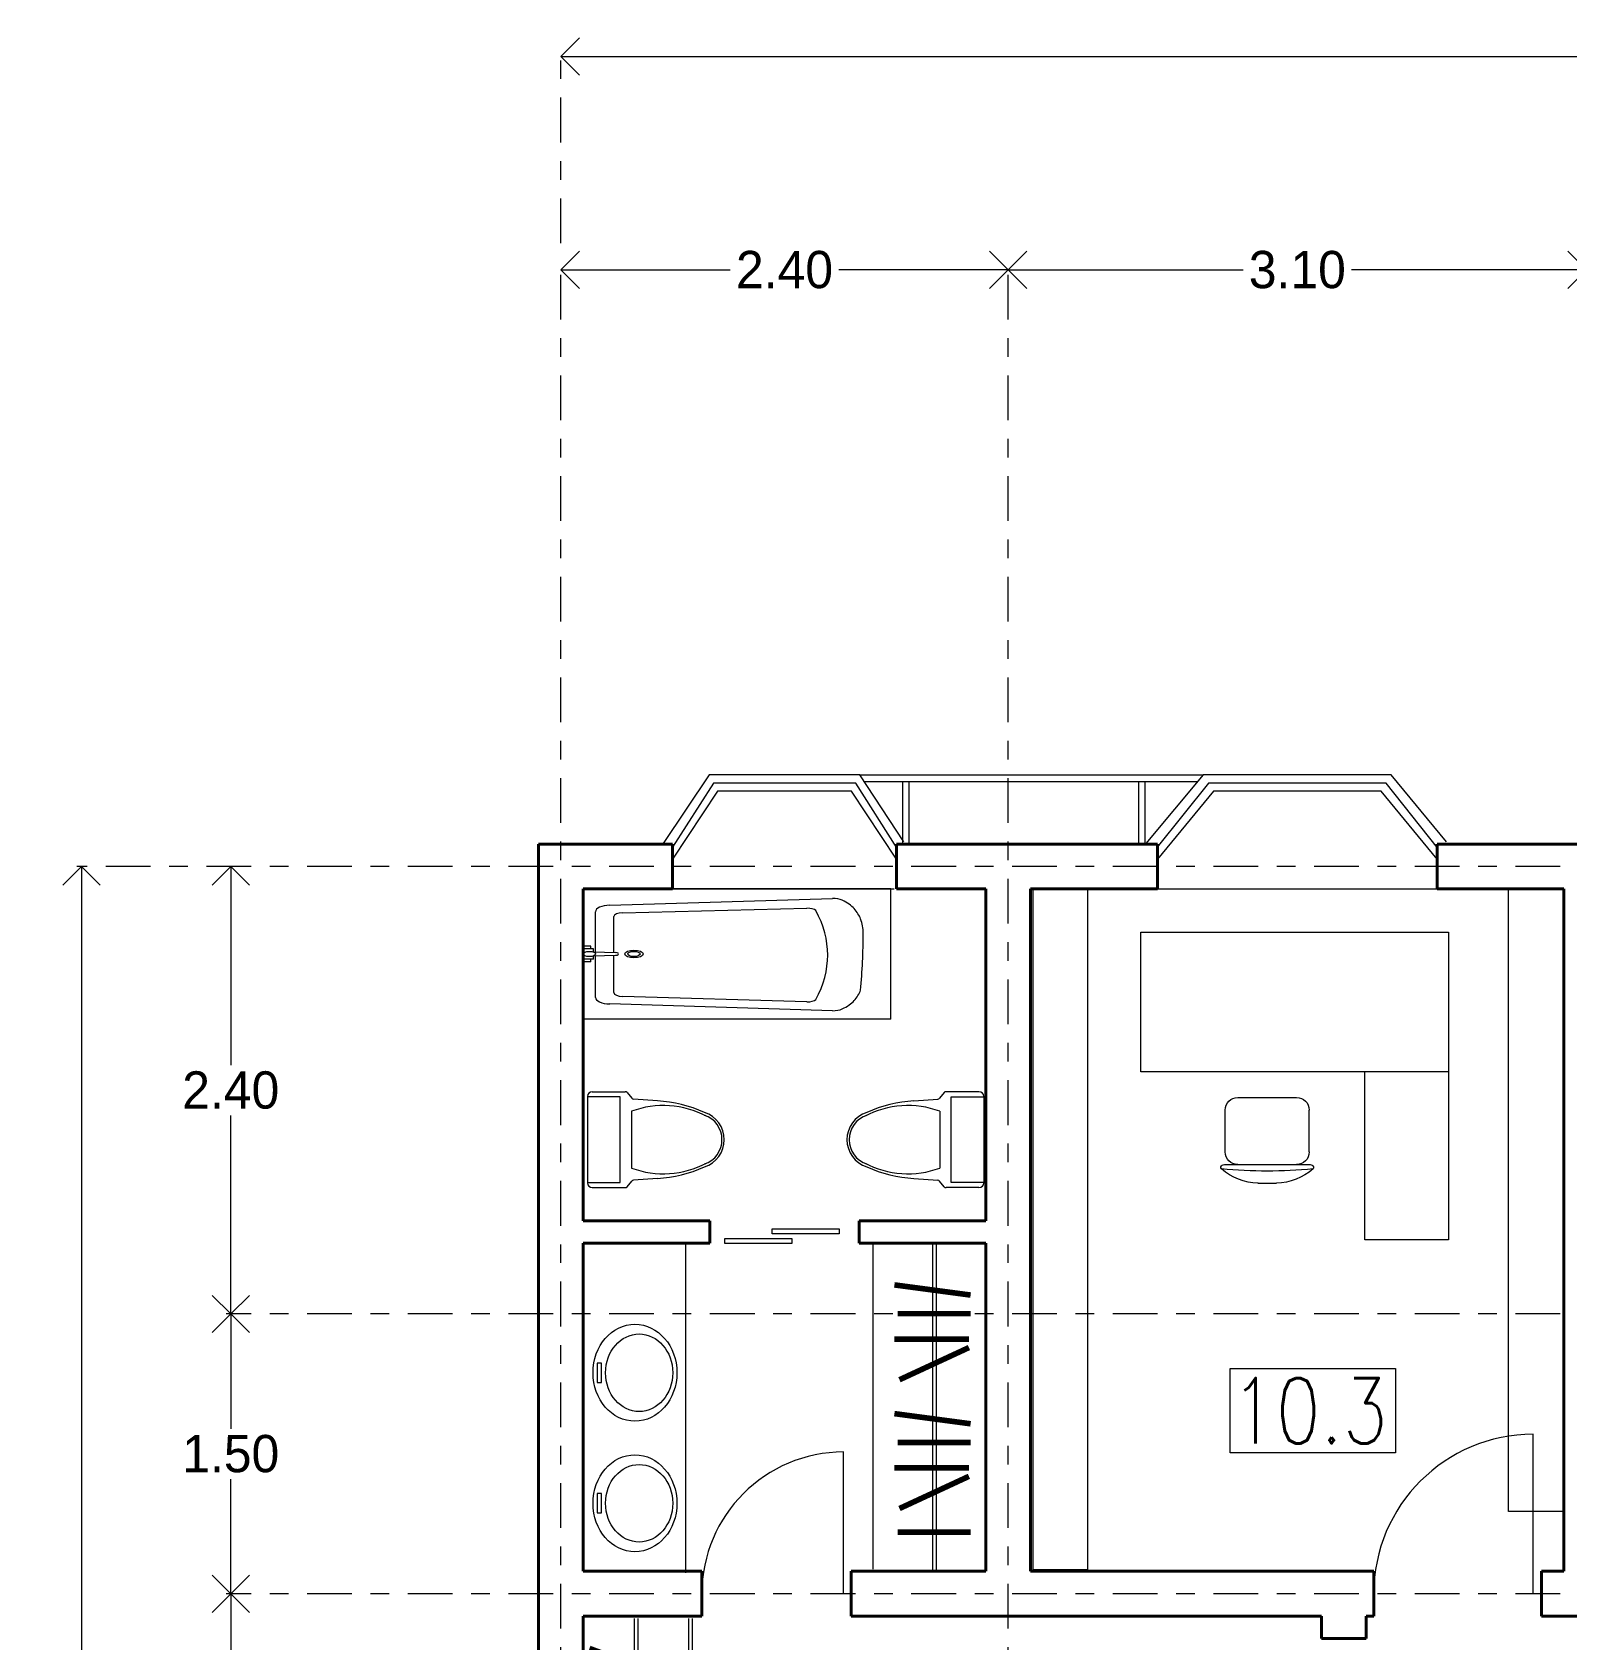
# Model space of a CAD drawing. Header units: millimetres. Extents: x 3342.2 to 3378.4, y 2110.7 to 2126.4.
# Drawn here: x 3361.44 to 3369.67, y 2117.78 to 2126.41 of the extents above; entities that cross this region are included whole.
import ezdxf

# ---------------------------------------------------------------- set-up
doc = ezdxf.new("R2010")
doc.units = ezdxf.units.MM
doc.linetypes.add('ACAD_ISO10W100', pattern=[18, 12, -3, 0, -3])
doc.layers.get('DEFPOINTS').update_dxf_attribs({"lineweight": 5})
for name, color, linetype, lineweight in [('CC1', 1, 'Continuous', 5), ('cOtAs 1', 254, 'Continuous', 5), ('COTAS GRUP', 200, 'Continuous', 5), ('DIM', 4, 'Continuous', 5), ('FURNITURE', 220, 'Continuous', 5), ('Muro1', 162, 'Continuous', 40), ('Puertas', 52, 'Continuous', 5), ('WINDOW', 2, 'Continuous', 5), ('Z', 91, 'Continuous', 5)]:
    doc.layers.add(name, color=color, linetype=linetype, lineweight=lineweight)
doc.styles.add('century', font='GOTHIC.TTF')
doc.styles.add('DIM_FONT', font='SIMPLEX.shx', dxfattribs={"width": 0.8})
doc.styles.get("Standard").update_dxf_attribs({"font": 'arial.ttf'})
doc.dimstyles.new('Cotas', dxfattribs={"dimtxt": 0.05, "dimasz": 0.05, "dimexe": 0.025, "dimexo": 0, "dimgap": 0.1, "dimtad": 0, "dimtih": 1, "dimtoh": 1, "dimdec": 4, "dimzin": 1, "dimdsep": 46, "dimtxsty": 'Standard', "dimblk": 'ARCHTICK', "dimcen": 2.5, "dimclrd": 252, "dimclre": 250, "dimclrt": 3, "dimadec": 3, "dimazin": 0, "dimtfac": 1, "dimtdec": 4, "dimtmove": 0, "dimatfit": 3, "dimldrblk": 'ARCHTICK', "dimfxl": 1, "dimlwd": 0, "dimlwe": 0, "dimarcsym": 0})

# ---------------------------------------------------------------- blocks, each defined once
blk = doc.blocks.new('_Open90')
at = {"color": 0, "linetype": 'ByBlock', "lineweight": -2}
for p, q in [((-0.5, 0.5), (0, 0)), ((0, 0), (-1, 0)), ((0, 0), (-0.5, -0.5))]:
    blk.add_line(p, q, dxfattribs=at)
blk = doc.blocks.new('*D49')
at = {"layer": 'cOtAs 1', "color": 250, "linetype": 'ACAD_ISO10W100', "lineweight": 5, "ltscale": 0.02, "transparency": 16777216}
for p, q in [((3364.2748, 2125.2747), (3364.2748, 2126.2997)), ((3378.2746, 2125.2747), (3378.2746, 2126.2997))]:
    blk.add_line(p, q, dxfattribs=at)
at = {"layer": 'cOtAs 1', "color": 252, "linetype": 'Continuous', "lineweight": 5, "ltscale": 0.02, "transparency": 16777216}
for p, q in [((3364.4748, 2126.2747), (3370.9218, 2126.2747)), ((3378.0746, 2126.2747), (3371.6276, 2126.2747))]:
    blk.add_line(p, q, dxfattribs=at)
at = {"layer": 'DEFPOINTS', "color": 0, "linetype": 'ACAD_ISO10W100', "ltscale": 0.02, "transparency": 16777216}
for p in [(3364.2748, 2126.2747), (3364.2748, 2125.2747), (3378.2746, 2125.2747)]:
    blk.add_point(p, dxfattribs=at)
at = {"layer": 'cOtAs 1', "color": 252, "linetype": 'ACAD_ISO10W100', "lineweight": 5, "ltscale": 0.02, "transparency": 16777216, "xscale": 0.2, "yscale": 0.2, "zscale": 0.2}
for p, rotation in [((3364.2748, 2126.2747), 179.9999999999944), ((3378.2746, 2126.2747), 359.9999999999944)]:
    blk.add_blockref('_Open90', p, dxfattribs=dict(at, rotation=rotation))
at = {"layer": 'cOtAs 1', "color": 1, "linetype": 'ACAD_ISO10W100', "lineweight": 5, "ltscale": 0.02, "transparency": 16777216, "insert": (3371.2747, 2126.2747), "char_height": 0.2, "attachment_point": 5, "style": 'century'}
blk.add_mtext('14.00', dxfattribs=at)
blk = doc.blocks.new('_ArchTick')
at = {"layer": 'COTAS GRUP', "color": 0, "const_width": 0.15}
blk.add_lwpolyline([(-0.5, -0.5), (0.5, 0.5)], dxfattribs=at)
blk = doc.blocks.new('M_C36OAK')
for p, q in [((-446.7, 1650), (-446.7, 750)), ((3.3, 1650), (-446.7, 1650)), ((3.3, 750), (3.3, 1650)), ((-1018.8, 1347.2), (-919.6, 1347.2)), ((-1199.2, 1247.2), (-739.2, 1247.2)), ((-1194.2, 1179.7), (-1194.2, 954.7)), ((-744.2, 1179.7), (-744.2, 954.7)), ((-1126.7, 887.2), (-811.7, 887.2)), ((-1646.7, 750), (-1646.7, 0)), ((3.3, 750), (-1646.7, 750)), ((3.3, 0), (3.3, 750)), ((-1646.7, 0), (3.3, 0))]:
    blk.add_line(p, q)
for centre, radius, start, end in [((-1009, 1031.7), 315.6, 91.76514, 130.72654), ((-929.3, 1031.7), 315.6, 49.27346, 88.23486), ((-1208.4, 1263.3), 10, 130.72654, 202.66999), ((-1199.2, 1267.2), 20, 202.66999, 270), ((-969.2, -1430.7), 2712.7, 84.8023, 95.1977), ((-1126.7, 1179.7), 67.5, 90, 180), ((-811.7, 1179.7), 67.5, 0, 90), ((-739.2, 1267.2), 20, 270, 337.33001), ((-730, 1263.3), 10, 337.33001, 49.27346), ((-1126.7, 954.7), 67.5, 180, 270), ((-811.7, 954.7), 67.5, 270, 0)]:
    blk.add_arc(centre, radius, start, end)
at = {"width": 0.8, "flags": 9}
for tag in ['XSIZE', 'YSIZE']:
    blk.add_attdef(tag, (0, 0), '', height=0.5, dxfattribs=at)
blk = doc.blocks.new('*D54')
at = {"layer": 'cOtAs 1', "color": 250, "linetype": 'ACAD_ISO10W100', "lineweight": 5, "ltscale": 0.02, "transparency": 16777216}
for p, q in [((3378.2746, 2121.9314), (3361.6799, 2121.9314)), ((3378.2746, 2112.9314), (3361.6799, 2112.9314))]:
    blk.add_line(p, q, dxfattribs=at)
at = {"layer": 'cOtAs 1', "color": 252, "linetype": 'Continuous', "lineweight": 5, "ltscale": 0.02, "transparency": 16777216}
for p, q in [((3361.7049, 2121.7314), (3361.7049, 2117.5664)), ((3361.7049, 2113.1314), (3361.7049, 2117.2963))]:
    blk.add_line(p, q, dxfattribs=at)
at = {"layer": 'DEFPOINTS', "color": 0, "linetype": 'ACAD_ISO10W100', "ltscale": 0.02, "transparency": 16777216}
for p in [(3378.2746, 2121.9314), (3361.7049, 2112.9314), (3378.2746, 2112.9314)]:
    blk.add_point(p, dxfattribs=at)
at = {"layer": 'cOtAs 1', "color": 252, "linetype": 'ACAD_ISO10W100', "lineweight": 5, "ltscale": 0.02, "transparency": 16777216, "xscale": 0.2, "yscale": 0.2, "zscale": 0.2}
for p, rotation in [((3361.7049, 2121.9314), 90), ((3361.7049, 2112.9314), 270)]:
    blk.add_blockref('_Open90', p, dxfattribs=dict(at, rotation=rotation))
at = {"layer": 'cOtAs 1', "color": 1, "linetype": 'ACAD_ISO10W100', "lineweight": 5, "ltscale": 0.02, "transparency": 16777216, "insert": (3361.7049, 2117.4314), "char_height": 0.2, "attachment_point": 5, "style": 'century'}
blk.add_mtext('9.00', dxfattribs=at)
blk = doc.blocks.new('*D55')
at = {"layer": 'cOtAs 1', "color": 250, "linetype": 'ACAD_ISO10W100', "lineweight": 5, "ltscale": 0.02, "transparency": 16777216}
for p, q in [((3378.2746, 2121.9314), (3362.4799, 2121.9314)), ((3378.2746, 2119.5314), (3362.4799, 2119.5314))]:
    blk.add_line(p, q, dxfattribs=at)
at = {"layer": 'cOtAs 1', "color": 252, "linetype": 'Continuous', "lineweight": 5, "ltscale": 0.02, "transparency": 16777216}
for p, q in [((3362.5049, 2121.7314), (3362.5049, 2120.8664)), ((3362.5049, 2119.7314), (3362.5049, 2120.5963))]:
    blk.add_line(p, q, dxfattribs=at)
at = {"layer": 'DEFPOINTS', "color": 0, "linetype": 'ACAD_ISO10W100', "ltscale": 0.02, "transparency": 16777216}
for p in [(3378.2746, 2121.9314), (3362.5049, 2119.5314), (3378.2746, 2119.5314)]:
    blk.add_point(p, dxfattribs=at)
at = {"layer": 'cOtAs 1', "color": 252, "linetype": 'ACAD_ISO10W100', "lineweight": 5, "ltscale": 0.02, "transparency": 16777216, "xscale": 0.2, "yscale": 0.2, "zscale": 0.2}
for p, rotation in [((3362.5049, 2121.9314), 90), ((3362.5049, 2119.5314), 270)]:
    blk.add_blockref('_Open90', p, dxfattribs=dict(at, rotation=rotation))
at = {"layer": 'cOtAs 1', "color": 1, "linetype": 'ACAD_ISO10W100', "lineweight": 5, "ltscale": 0.02, "transparency": 16777216, "insert": (3362.5049, 2120.7314), "char_height": 0.2, "attachment_point": 5, "style": 'century'}
blk.add_mtext('2.40', dxfattribs=at)
blk = doc.blocks.new('*D56')
at = {"layer": 'cOtAs 1', "color": 250, "linetype": 'ACAD_ISO10W100', "lineweight": 5, "ltscale": 0.02, "transparency": 16777216}
for p, q in [((3378.2746, 2119.5314), (3362.4799, 2119.5314)), ((3378.2746, 2118.0314), (3362.4799, 2118.0314))]:
    blk.add_line(p, q, dxfattribs=at)
at = {"layer": 'cOtAs 1', "color": 252, "linetype": 'Continuous', "lineweight": 5, "ltscale": 0.02, "transparency": 16777216}
for p, q in [((3362.5049, 2119.3314), (3362.5049, 2118.9164)), ((3362.5049, 2118.2314), (3362.5049, 2118.6463))]:
    blk.add_line(p, q, dxfattribs=at)
at = {"layer": 'DEFPOINTS', "color": 0, "linetype": 'ACAD_ISO10W100', "ltscale": 0.02, "transparency": 16777216}
for p in [(3378.2746, 2119.5314), (3362.5049, 2118.0314), (3378.2746, 2118.0314)]:
    blk.add_point(p, dxfattribs=at)
at = {"layer": 'cOtAs 1', "color": 252, "linetype": 'ACAD_ISO10W100', "lineweight": 5, "ltscale": 0.02, "transparency": 16777216, "xscale": 0.2, "yscale": 0.2, "zscale": 0.2}
for p, rotation in [((3362.5049, 2119.5314), 90), ((3362.5049, 2118.0314), 270)]:
    blk.add_blockref('_Open90', p, dxfattribs=dict(at, rotation=rotation))
at = {"layer": 'cOtAs 1', "color": 1, "linetype": 'ACAD_ISO10W100', "lineweight": 5, "ltscale": 0.02, "transparency": 16777216, "insert": (3362.5049, 2118.7814), "char_height": 0.2, "attachment_point": 5, "style": 'century'}
blk.add_mtext('1.50', dxfattribs=at)
blk = doc.blocks.new('*D57')
at = {"layer": 'cOtAs 1', "color": 250, "linetype": 'ACAD_ISO10W100', "lineweight": 5, "ltscale": 0.02, "transparency": 16777216}
for p, q in [((3378.2746, 2118.0314), (3362.4799, 2118.0314)), ((3378.2746, 2116.8314), (3362.4799, 2116.8314))]:
    blk.add_line(p, q, dxfattribs=at)
at = {"layer": 'cOtAs 1', "color": 252, "linetype": 'Continuous', "lineweight": 5, "ltscale": 0.02, "transparency": 16777216}
for p, q in [((3362.5049, 2117.8314), (3362.5049, 2117.5664)), ((3362.5049, 2117.0314), (3362.5049, 2117.2963))]:
    blk.add_line(p, q, dxfattribs=at)
at = {"layer": 'DEFPOINTS', "color": 0, "linetype": 'ACAD_ISO10W100', "ltscale": 0.02, "transparency": 16777216}
for p in [(3378.2746, 2118.0314), (3362.5049, 2116.8314), (3378.2746, 2116.8314)]:
    blk.add_point(p, dxfattribs=at)
at = {"layer": 'cOtAs 1', "color": 252, "linetype": 'ACAD_ISO10W100', "lineweight": 5, "ltscale": 0.02, "transparency": 16777216, "xscale": 0.2, "yscale": 0.2, "zscale": 0.2}
for p, rotation in [((3362.5049, 2118.0314), 90), ((3362.5049, 2116.8314), 270)]:
    blk.add_blockref('_Open90', p, dxfattribs=dict(at, rotation=rotation))
at = {"layer": 'cOtAs 1', "color": 1, "linetype": 'ACAD_ISO10W100', "lineweight": 5, "ltscale": 0.02, "transparency": 16777216, "insert": (3362.5049, 2117.4314), "char_height": 0.2, "attachment_point": 5, "style": 'century'}
blk.add_mtext('1.20', dxfattribs=at)
blk = doc.blocks.new('YG1')
at = {"layer": 'CC1'}
for p, q in [((-305.2, -741.1), (-305.2, 1444.9)), ((-285.2, -741.1), (-285.2, 1444.9)), ((-14.5, -741.1), (-14.5, 1444.9)), ((5.5, -741.1), (5.5, 1444.9))]:
    blk.add_line(p, q, dxfattribs=at)
for points in [[(-199.8, 1235.8, 30, 30, 0), (190.7, 1235.8, 30, 30, 0)], [(-190.7, 935.9, 30, 30, 0), (181.7, 1108.6, 30, 30, 0)], [(208.9, 890.5, 30, 30, 0), (-190.7, 890.5, 30, 30, 0)], [(-199.8, 754.2, 30, 30, 0), (190.7, 754.2, 30, 30, 0)], [(208.9, 599.7, 30, 30, 0), (-199.8, 654.2, 30, 30, 0)], [(-190.7, 245.3, 30, 30, 0), (181.7, 418, 30, 30, 0)], [(208.9, 199.9, 30, 30, 0), (-190.7, 199.9, 30, 30, 0)], [(-199.8, 63.6, 30, 30, 0), (190.7, 63.6, 30, 30, 0)], [(208.9, -90.9, 30, 30, 0), (-199.8, -36.3, 30, 30, 0)], [(-218, -336.2, 30, 30, 0), (208.9, -254.4, 30, 30, 0)], [(245.2, -581.5, 30, 30, 0), (-218, -408.9, 30, 30, 0)]]:
    blk.add_lwpolyline(points, format="xyseb", dxfattribs=at)
blk = doc.blocks.new('*D65')
at = {"layer": 'cOtAs 1', "color": 250, "linetype": 'ACAD_ISO10W100', "lineweight": 5, "ltscale": 0.02, "transparency": 16777216}
for p, q in [((3364.2746, 2112.9849), (3364.2746, 2125.1564)), ((3366.6746, 2112.9849), (3366.6746, 2125.1564))]:
    blk.add_line(p, q, dxfattribs=at)
at = {"layer": 'cOtAs 1', "color": 252, "linetype": 'Continuous', "lineweight": 5, "ltscale": 0.02, "transparency": 16777216}
for p, q in [((3364.4746, 2125.1314), (3365.1832, 2125.1314)), ((3366.4746, 2125.1314), (3365.766, 2125.1314))]:
    blk.add_line(p, q, dxfattribs=at)
at = {"layer": 'DEFPOINTS', "color": 0, "linetype": 'ACAD_ISO10W100', "ltscale": 0.02, "transparency": 16777216}
for p in [(3364.2746, 2125.1314), (3364.2746, 2112.9849), (3366.6746, 2112.9849)]:
    blk.add_point(p, dxfattribs=at)
at = {"layer": 'cOtAs 1', "color": 252, "linetype": 'ACAD_ISO10W100', "lineweight": 5, "ltscale": 0.02, "transparency": 16777216, "xscale": 0.2, "yscale": 0.2, "zscale": 0.2, "rotation": 180}
blk.add_blockref('_Open90', (3364.2746, 2125.1314), dxfattribs=at)
at = {"layer": 'cOtAs 1', "color": 252, "linetype": 'ACAD_ISO10W100', "lineweight": 5, "ltscale": 0.02, "transparency": 16777216, "xscale": 0.2, "yscale": 0.2, "zscale": 0.2}
blk.add_blockref('_Open90', (3366.6746, 2125.1314), dxfattribs=at)
at = {"layer": 'cOtAs 1', "color": 1, "linetype": 'ACAD_ISO10W100', "lineweight": 5, "ltscale": 0.02, "transparency": 16777216, "insert": (3365.4746, 2125.1314), "char_height": 0.2, "attachment_point": 5, "style": 'century'}
blk.add_mtext('2.40', dxfattribs=at)
blk = doc.blocks.new('*D67')
at = {"layer": 'cOtAs 1', "color": 250, "linetype": 'ACAD_ISO10W100', "lineweight": 5, "ltscale": 0.02, "transparency": 16777216}
for p, q in [((3366.6746, 2112.9849), (3366.6746, 2125.1564)), ((3369.7746, 2112.9849), (3369.7746, 2125.1564))]:
    blk.add_line(p, q, dxfattribs=at)
at = {"layer": 'cOtAs 1', "color": 252, "linetype": 'Continuous', "lineweight": 5, "ltscale": 0.02, "transparency": 16777216}
for p, q in [((3366.8746, 2125.1314), (3367.9339, 2125.1314)), ((3369.5746, 2125.1314), (3368.5152, 2125.1314))]:
    blk.add_line(p, q, dxfattribs=at)
at = {"layer": 'DEFPOINTS', "color": 0, "linetype": 'ACAD_ISO10W100', "ltscale": 0.02, "transparency": 16777216}
for p in [(3366.6746, 2125.1314), (3366.6746, 2112.9849), (3369.7746, 2112.9849)]:
    blk.add_point(p, dxfattribs=at)
at = {"layer": 'cOtAs 1', "color": 252, "linetype": 'ACAD_ISO10W100', "lineweight": 5, "ltscale": 0.02, "transparency": 16777216, "xscale": 0.2, "yscale": 0.2, "zscale": 0.2, "rotation": 180}
blk.add_blockref('_Open90', (3366.6746, 2125.1314), dxfattribs=at)
at = {"layer": 'cOtAs 1', "color": 252, "linetype": 'ACAD_ISO10W100', "lineweight": 5, "ltscale": 0.02, "transparency": 16777216, "xscale": 0.2, "yscale": 0.2, "zscale": 0.2}
blk.add_blockref('_Open90', (3369.7746, 2125.1314), dxfattribs=at)
at = {"layer": 'cOtAs 1', "color": 1, "linetype": 'ACAD_ISO10W100', "lineweight": 5, "ltscale": 0.02, "transparency": 16777216, "insert": (3368.2246, 2125.1314), "char_height": 0.2, "attachment_point": 5, "style": 'century'}
blk.add_mtext('3.10', dxfattribs=at)

msp = doc.modelspace()

# ---------------------------------------------------------------- linework, layer by layer
at = {"layer": 'CC1'}
for p, q in [((3366.2673, 2119.9109), (3366.2673, 2118.1518)), ((3366.2873, 2119.9109), (3366.2873, 2118.1518))]:
    msp.add_line(p, q, dxfattribs=at)
for points in [[(3366.0639, 2119.6875, 0.03, 0.03, 0), (3366.4726, 2119.633, 0.03, 0.03, 0)], [(3366.4726, 2119.5331, 0.03, 0.03, 0), (3366.082, 2119.5331, 0.03, 0.03, 0)], [(3366.0639, 2119.3968, 0.03, 0.03, 0), (3366.4635, 2119.3968, 0.03, 0.03, 0)], [(3366.4635, 2119.3513, 0.03, 0.03, 0), (3366.0911, 2119.1787, 0.03, 0.03, 0)], [(3366.0639, 2118.997, 0.03, 0.03, 0), (3366.4726, 2118.9425, 0.03, 0.03, 0)], [(3366.4726, 2118.8425, 0.03, 0.03, 0), (3366.082, 2118.8425, 0.03, 0.03, 0)], [(3366.0639, 2118.7062, 0.03, 0.03, 0), (3366.4635, 2118.7062, 0.03, 0.03, 0)], [(3366.4635, 2118.6608, 0.03, 0.03, 0), (3366.0911, 2118.4881, 0.03, 0.03, 0)], [(3366.4726, 2118.3609, 0.03, 0.03, 0), (3366.082, 2118.3609, 0.03, 0.03, 0)]]:
    msp.add_lwpolyline(points, format="xyseb", dxfattribs=at)
at = {"layer": 'FURNITURE', "linetype": 'ByBlock'}
for p, q in [((3366.0449, 2121.8123), (3364.3949, 2121.8123)), ((3364.3949, 2121.1123), (3364.3949, 2121.8123)), ((3366.0449, 2121.1123), (3366.0449, 2121.8123)), ((3364.5378, 2121.7235), (3365.7314, 2121.7598)), ((3364.4609, 2121.4725), (3364.4609, 2121.6886)), ((3364.5599, 2121.4695), (3364.5599, 2121.6624)), ((3364.606, 2121.6833), (3365.5946, 2121.7075)), ((3364.4361, 2121.5043), (3364.3949, 2121.5043)), ((3364.4494, 2121.4903), (3364.3949, 2121.4903)), ((3364.4361, 2121.4903), (3364.4361, 2121.5043)), ((3364.4494, 2121.4729), (3364.4494, 2121.4903)), ((3364.4494, 2121.4729), (3364.5681, 2121.4693)), ((3364.4494, 2121.4343), (3364.3949, 2121.4343)), ((3364.4361, 2121.4203), (3364.3949, 2121.4203)), ((3364.4361, 2121.4203), (3364.4361, 2121.4343)), ((3364.4494, 2121.4343), (3364.4494, 2121.4517)), ((3364.4499, 2121.4527), (3364.5681, 2121.4553)), ((3364.4609, 2121.229), (3364.4609, 2121.453)), ((3364.5599, 2121.2552), (3364.5599, 2121.4551)), ((3365.5946, 2121.2055), (3364.606, 2121.2342)), ((3365.7314, 2121.1578), (3364.5378, 2121.1941)), ((3366.0449, 2121.1123), (3364.3949, 2121.1123)), ((3364.4183, 2120.6981), (3364.4183, 2120.2345)), ((3364.5929, 2120.6965), (3364.4183, 2120.6965)), ((3364.4437, 2120.7235), (3364.6205, 2120.7235)), ((3364.5929, 2120.2361), (3364.5929, 2120.6965)), ((3364.6303, 2120.7189), (3364.6559, 2120.6881)), ((3364.7929, 2120.6743), (3364.6648, 2120.6836)), ((3366.1683, 2120.6743), (3366.2964, 2120.6836)), ((3366.3309, 2120.7189), (3366.3052, 2120.6881)), ((3366.5175, 2120.7235), (3366.3406, 2120.7235)), ((3366.3683, 2120.2361), (3366.3683, 2120.6965)), ((3366.3683, 2120.6965), (3366.5429, 2120.6965)), ((3366.5429, 2120.6981), (3366.5429, 2120.2345)), ((3364.6532, 2120.6187), (3364.6532, 2120.3139)), ((3366.308, 2120.6187), (3366.308, 2120.3139)), ((3364.7929, 2120.2583), (3364.6648, 2120.249)), ((3366.1683, 2120.2583), (3366.2964, 2120.249)), ((3364.4183, 2120.2361), (3364.5929, 2120.2361)), ((3364.4437, 2120.2091), (3364.6205, 2120.2091)), ((3364.6303, 2120.2137), (3364.6559, 2120.2445)), ((3366.3309, 2120.2137), (3366.3052, 2120.2445)), ((3366.5175, 2120.2091), (3366.3406, 2120.2091)), ((3366.5429, 2120.2361), (3366.3683, 2120.2361)), ((3364.9451, 2118.1439), (3364.9451, 2119.9109)), ((3365.8746, 2119.9709), (3365.8746, 2119.9709)), ((3364.4926, 2119.2682), (3364.4701, 2119.2682)), ((3364.4701, 2119.2682), (3364.4701, 2119.1642)), ((3364.4926, 2119.1642), (3364.4926, 2119.2682)), ((3364.4701, 2119.1642), (3364.4926, 2119.1642)), ((3364.4926, 2118.5682), (3364.4701, 2118.5682)), ((3364.4701, 2118.5682), (3364.4701, 2118.4642)), ((3364.4926, 2118.4642), (3364.4926, 2118.5682)), ((3364.4701, 2118.4642), (3364.4926, 2118.4642))]:
    msp.add_line(p, q, dxfattribs=at)
for centre, radius, start, end in [((3364.4437, 2120.6981), 0.0254, 90, 180), ((3364.6205, 2120.7108), 0.0127, 39.80557, 90), ((3364.6657, 2120.6963), 0.0127, 219.80557, 265.82956), ((3366.2955, 2120.6963), 0.0127, 274.17044, 320.19443), ((3366.3406, 2120.7108), 0.0127, 90, 140.19443), ((3366.5175, 2120.6981), 0.0254, 0, 90), ((3364.8248, 2120.1568), 0.4927, 61.95985, 110.38206), ((3364.7453, 2119.9348), 0.741, 66.11872, 86.31808), ((3364.9982, 2120.4663), 0.1535, 0, 72.12877), ((3365.0046, 2120.4684), 0.1344, 359.10035, 72.37061), ((3365.9629, 2120.4663), 0.1535, 107.87123, 180), ((3365.9565, 2120.4684), 0.1344, 107.62939, 180.89965), ((3366.1364, 2120.1568), 0.4927, 69.61794, 118.04015), ((3366.2159, 2119.9348), 0.741, 93.68192, 113.88128), ((3365.0046, 2120.4642), 0.1344, 287.62939, 0.89965), ((3364.9982, 2120.4663), 0.1535, 287.87123, 0), ((3365.9629, 2120.4663), 0.1535, 180, 252.12877), ((3365.9565, 2120.4642), 0.1344, 179.10035, 252.37061), ((3364.8248, 2120.7758), 0.4927, 249.61794, 298.04015), ((3366.1364, 2120.7758), 0.4927, 241.95985, 290.38206), ((3364.7453, 2120.9978), 0.741, 273.68192, 293.88128), ((3366.2159, 2120.9978), 0.741, 246.11872, 266.31808), ((3364.4437, 2120.2345), 0.0254, 180, 270), ((3364.6205, 2120.2218), 0.0127, 270, 320.19443), ((3364.6657, 2120.2363), 0.0127, 94.17044, 140.19443), ((3366.2955, 2120.2363), 0.0127, 39.80557, 85.82956), ((3366.3406, 2120.2218), 0.0127, 219.80557, 270), ((3366.5175, 2120.2345), 0.0254, 270, 0)]:
    msp.add_arc(centre, radius, start, end, dxfattribs=at)
for centre, major_axis, ratio, start_param, end_param in [((3364.5434, 2121.6886), (0.0825, 0), 0.424242, 1.638155, 3.141593), ((3365.7314, 2121.7297), (0.0708, 0), 0.424242, 0.738872, 1.570796), ((3365.7314, 2121.7297), (0.0708, 0), 0.424242, 0.738872, 1.570796), ((3365.5416, 2121.6564), (-0.3275, 0), 0.424242, 3.502429, 3.880465), ((3365.5416, 2121.6564), (-0.3275, 0), 0.424242, 3.502429, 3.880465), ((3364.6094, 2121.6624), (-0.0495, 0), 0.424242, -1.503438, 0), ((3365.5979, 2121.6865), (0.0495, 0), 0.424242, 0.428628, 1.638155), ((3363.1702, 2121.4565), (2.5359, 0), 0.424242, -0.223796, 0.223796), ((3365.2329, 2121.607), (-0.6575, 0), 0.424242, 3.296645, 3.502429), ((3365.2329, 2121.607), (-0.6575, 0), 0.424242, 3.296645, 3.502429), ((3364.74, 2121.5743), (1.1564, 0), 0.424242, 0, 0.155052), ((3364.74, 2121.5743), (1.1564, 0), 0.424242, 0, 0.155052), ((3347.0715, 2121.5741), (-18.8249, 0), 0.424242, 3.103199, 3.14162), ((3364.5681, 2121.4623), (0.0165, 0), 0.424242, -1.570728, 1.570865), ((3364.6671, 2121.4623), (0.0495, 0), 0.424242, 3.141593, 9.424778), ((3364.6671, 2121.4623), (0.033, 0), 0.424242, 3.141593, 9.424778), ((3364.5434, 2121.229), (-0.0825, 0), 0.424242, 0, 1.503438), ((3364.6094, 2121.2552), (0.0495, 0), 0.424242, 3.141593, 4.645031), ((3365.5979, 2121.2265), (-0.0495, 0), 0.424242, 1.503438, 2.712965), ((3365.5416, 2121.2612), (-0.3275, 0), 0.424242, 2.40272, 2.780756), ((3365.2329, 2121.3106), (0.6575, 0), 0.424242, -0.360837, -0.155052), ((3365.7314, 2121.1878), (-0.0708, 0), 0.424242, 1.570796, 2.40272), ((3364.6726, 2119.2162), (0, 0.26), 0.865385, 4.712389, 10.995574), ((3364.6951, 2119.2162), (0, 0.208), 0.865385, 4.712389, 10.995574), ((3364.6726, 2118.5162), (0, 0.26), 0.865385, 4.712389, 10.995574), ((3364.6951, 2118.5162), (0, 0.208), 0.865385, 4.712389, 10.995574)]:
    msp.add_ellipse(centre, major_axis=major_axis, ratio=ratio, start_param=start_param, end_param=end_param, dxfattribs=at)
msp.add_ellipse((3364.4279, 2121.4623), major_axis=(-0.033, 0), ratio=0.424242, dxfattribs=at)
at = {"layer": 'Muro1'}
for points in [[(3364.1546, 2122.0514), (3364.8746, 2122.0514)], [(3364.1546, 2122.0514), (3364.1546, 2112.9849)], [(3364.8746, 2121.8114), (3364.8746, 2122.0514)], [(3366.0746, 2121.8114), (3366.0746, 2122.0514)], [(3366.0746, 2122.0514), (3367.4746, 2122.0514)], [(3367.4746, 2121.8114), (3367.4746, 2122.0514)], [(3368.9746, 2122.0514), (3370.3711, 2122.0514)], [(3368.9746, 2121.8114), (3368.9746, 2122.0514)], [(3364.3946, 2121.8114), (3364.8746, 2121.8114)], [(3364.3946, 2120.0309), (3364.3946, 2121.8114)], [(3366.0746, 2121.8114), (3366.5546, 2121.8114)], [(3366.5546, 2120.0309), (3366.5546, 2121.8114)], [(3366.7946, 2121.8114), (3367.4746, 2121.8114)], [(3366.7946, 2121.8114), (3366.7946, 2119.4114)], [(3368.9746, 2121.8114), (3369.6546, 2121.8114)], [(3369.6546, 2121.8114), (3369.6546, 2118.1514)], [(3364.3946, 2120.0309), (3365.0746, 2120.0309)], [(3365.0746, 2119.9109), (3365.0746, 2120.0309)], [(3365.8746, 2119.9109), (3365.8746, 2120.0309)], [(3365.8746, 2120.0309), (3366.5546, 2120.0309)], [(3364.3946, 2119.9109), (3365.0746, 2119.9109)], [(3364.3946, 2118.1514), (3364.3946, 2119.9109)], [(3365.8746, 2119.9109), (3366.5546, 2119.9109)], [(3366.5546, 2118.1514), (3366.5546, 2119.9109)], [(3366.7946, 2118.1514), (3366.7946, 2119.4114)], [(3365.0315, 2118.1514), (3364.3946, 2118.1514)], [(3365.0315, 2118.1514), (3365.0315, 2117.9114)], [(3365.8315, 2118.1514), (3365.8315, 2117.9114)], [(3366.5546, 2118.1514), (3365.8315, 2118.1514)], [(3368.6346, 2118.1514), (3366.7946, 2118.1514)], [(3368.6346, 2118.1514), (3368.6346, 2117.9114)], [(3369.6546, 2118.1514), (3369.5346, 2118.1514)], [(3369.5346, 2118.1514), (3369.5346, 2117.9114)], [(3364.3946, 2112.9849), (3364.3946, 2117.9114)], [(3365.0315, 2117.9114), (3364.3946, 2117.9114)], [(3368.3546, 2117.9114), (3365.8315, 2117.9114)], [(3368.3546, 2117.9114), (3368.3546, 2117.7914)], [(3368.6346, 2117.9114), (3368.5946, 2117.9114)], [(3368.5946, 2117.9114), (3368.5946, 2117.7914)], [(3369.8946, 2117.9114), (3369.5346, 2117.9114)], [(3368.5946, 2117.7914), (3368.3546, 2117.7914)]]:
    msp.add_lwpolyline(points, dxfattribs=at)
at = {"layer": 'Puertas', "linetype": 'ByBlock'}
for p, q in [((3369.4896, 2118.0314), (3369.4896, 2118.8864)), ((3365.7915, 2118.0314), (3365.7915, 2118.7914))]:
    msp.add_line(p, q, dxfattribs=at)
for centre, radius in [((3369.4896, 2118.0314), 0.855), ((3365.7915, 2118.0314), 0.76)]:
    msp.add_arc(centre, radius, 90, 180, dxfattribs=at)
at = {"layer": 'WINDOW'}
for p, q in [((3365.0713, 2122.4221), (3364.8244, 2122.0544)), ((3365.8779, 2122.4221), (3365.0713, 2122.4221)), ((3365.8779, 2122.4221), (3367.7174, 2122.4221)), ((3366.1143, 2122.0631), (3365.8779, 2122.4221)), ((3367.7204, 2122.4221), (3367.4118, 2122.0544)), ((3368.7287, 2122.4221), (3367.7204, 2122.4221)), ((3369.0242, 2122.0631), (3368.7287, 2122.4221)), ((3365.0929, 2122.3786), (3364.8731, 2122.0342)), ((3365.1146, 2122.3351), (3364.8746, 2121.9714)), ((3365.8562, 2122.3786), (3365.0929, 2122.3786)), ((3365.8346, 2122.3351), (3365.1146, 2122.3351)), ((3366.0746, 2121.9714), (3365.8346, 2122.3351)), ((3366.0761, 2122.0313), (3365.8562, 2122.3786)), ((3365.9009, 2122.3871), (3367.6911, 2122.3871)), ((3366.1089, 2122.0535), (3366.1089, 2122.385)), ((3366.1439, 2122.0535), (3366.1439, 2122.385)), ((3367.3744, 2122.0535), (3367.3744, 2122.385)), ((3367.4094, 2122.0535), (3367.4094, 2122.385)), ((3367.7475, 2122.3786), (3367.4727, 2122.0342)), ((3367.7746, 2122.3351), (3367.4746, 2121.9714)), ((3368.7016, 2122.3786), (3367.7475, 2122.3786)), ((3368.6746, 2122.3351), (3367.7746, 2122.3351)), ((3368.9746, 2121.9714), (3368.6746, 2122.3351)), ((3368.9764, 2122.0313), (3368.7016, 2122.3786)), ((3364.8746, 2121.8123), (3366.0625, 2121.8123)), ((3367.4746, 2121.8114), (3369.0009, 2121.8114)), ((3365.155, 2119.9098), (3365.155, 2119.936)), ((3365.155, 2119.936), (3365.5134, 2119.936)), ((3365.5134, 2119.9098), (3365.155, 2119.9098)), ((3365.4085, 2119.9622), (3365.4085, 2119.9884)), ((3365.4085, 2119.9884), (3365.7668, 2119.9884)), ((3365.7668, 2119.9622), (3365.4085, 2119.9622)), ((3365.5134, 2119.936), (3365.5134, 2119.9098)), ((3365.7668, 2119.9884), (3365.7668, 2119.9622)), ((3365.9503, 2118.1627), (3365.9503, 2119.9098)), ((3367.864, 2118.7863), (3367.864, 2119.2392)), ((3367.864, 2119.2392), (3368.7515, 2119.2392)), ((3368.7515, 2119.2392), (3368.7515, 2118.7863)), ((3368.7515, 2118.7863), (3367.864, 2118.7863))]:
    msp.add_line(p, q, dxfattribs=at)
at = {"layer": 'Z'}
for points in [[(3367.0995, 2118.1594), (3366.8088, 2118.1594), (3366.8088, 2121.8084), (3367.0995, 2121.8084)], [(3369.6486, 2118.4719), (3369.358, 2118.4719), (3369.358, 2121.8084), (3369.6486, 2121.8084)]]:
    msp.add_lwpolyline(points, close=True, dxfattribs=at)

# ---------------------------------------------------------------- block references
at = {"layer": 'DIM', "xscale": -0.001, "yscale": 0.001, "zscale": 0.001, "rotation": 180}
msp.add_blockref('M_C36OAK', (3369.0325, 2121.58), dxfattribs=at)
at = {"layer": 'Z', "xscale": 0.001, "yscale": 0.001, "zscale": 0.001, "rotation": 180}
msp.add_blockref('YG1', (3364.6739, 2117.1564), dxfattribs=at)

# ---------------------------------------------------------------- texts
at = {"layer": 'Muro1', "style": 'DIM_FONT', "width": 0.8}
msp.add_text('10.3', height=0.35, dxfattribs=at).set_placement((3367.8688, 2118.8374))

# ---------------------------------------------------------------- dimensions: what is measured, and where the dimension line sits
at = {"layer": 'cOtAs 1', "linetype": 'ACAD_ISO10W100', "lineweight": 5, "ltscale": 0.02}
for p1, p2, distance, picture, middle in [((3378.2746, 2125.2747), (3364.2748, 2125.2747), -1, '*D49', (3371.2747, 2126.2747)), ((3378.2746, 2121.9314), (3378.2746, 2112.9314), -16.5696, '*D54', (3361.7049, 2117.4314)), ((3378.2746, 2121.9314), (3378.2746, 2119.5314), -15.7696, '*D55', (3362.5049, 2120.7314))]:
    dim = msp.add_aligned_dim(p1=p1, p2=p2, distance=distance, dimstyle='Cotas', override={"dimtxt": 0.2, "dimasz": 0.2, "dimgap": 0.03, "dimdec": 2, "dimtxsty": 'century', "dimblk1": 'Open90', "dimblk2": 'Open90', "dimsah": 1, "dimclrt": 1, "dimlwd": 5, "dimlwe": 5}, dxfattribs=at)
    dim.commit()
    dim.dimension.update_dxf_attribs({"geometry": picture, "text_midpoint": middle})
for base, p1, p2, picture, middle in [((3364.2746, 2125.1314), (3366.6746, 2112.9849), (3364.2746, 2112.9849), '*D65', (3365.4746, 2125.1314)), ((3366.6746, 2125.1314), (3369.7746, 2112.9849), (3366.6746, 2112.9849), '*D67', (3368.2246, 2125.1314))]:
    dim = msp.add_linear_dim(base=base, p1=p1, p2=p2, dimstyle='Cotas', override={"dimtxt": 0.2, "dimasz": 0.2, "dimgap": 0.03, "dimdec": 2, "dimtxsty": 'century', "dimblk1": 'Open90', "dimblk2": 'Open90', "dimsah": 1, "dimclrt": 1, "dimlwd": 5, "dimlwe": 5}, dxfattribs=at)
    dim.commit()
    dim.dimension.update_dxf_attribs({"geometry": picture, "text_midpoint": middle})
for base, p1, p2, picture, middle in [((3362.5049, 2118.0314), (3378.2746, 2119.5314), (3378.2746, 2118.0314), '*D56', (3362.5049, 2118.7814)), ((3362.5049, 2116.8314), (3378.2746, 2118.0314), (3378.2746, 2116.8314), '*D57', (3362.5049, 2117.4314))]:
    dim = msp.add_linear_dim(base=base, p1=p1, p2=p2, angle=90, dimstyle='Cotas', override={"dimtxt": 0.2, "dimasz": 0.2, "dimgap": 0.03, "dimdec": 2, "dimtxsty": 'century', "dimblk1": 'Open90', "dimblk2": 'Open90', "dimsah": 1, "dimclrt": 1, "dimlwd": 5, "dimlwe": 5}, dxfattribs=at)
    dim.commit()
    dim.dimension.update_dxf_attribs({"geometry": picture, "text_midpoint": middle})

doc.saveas('drawing.dxf')
